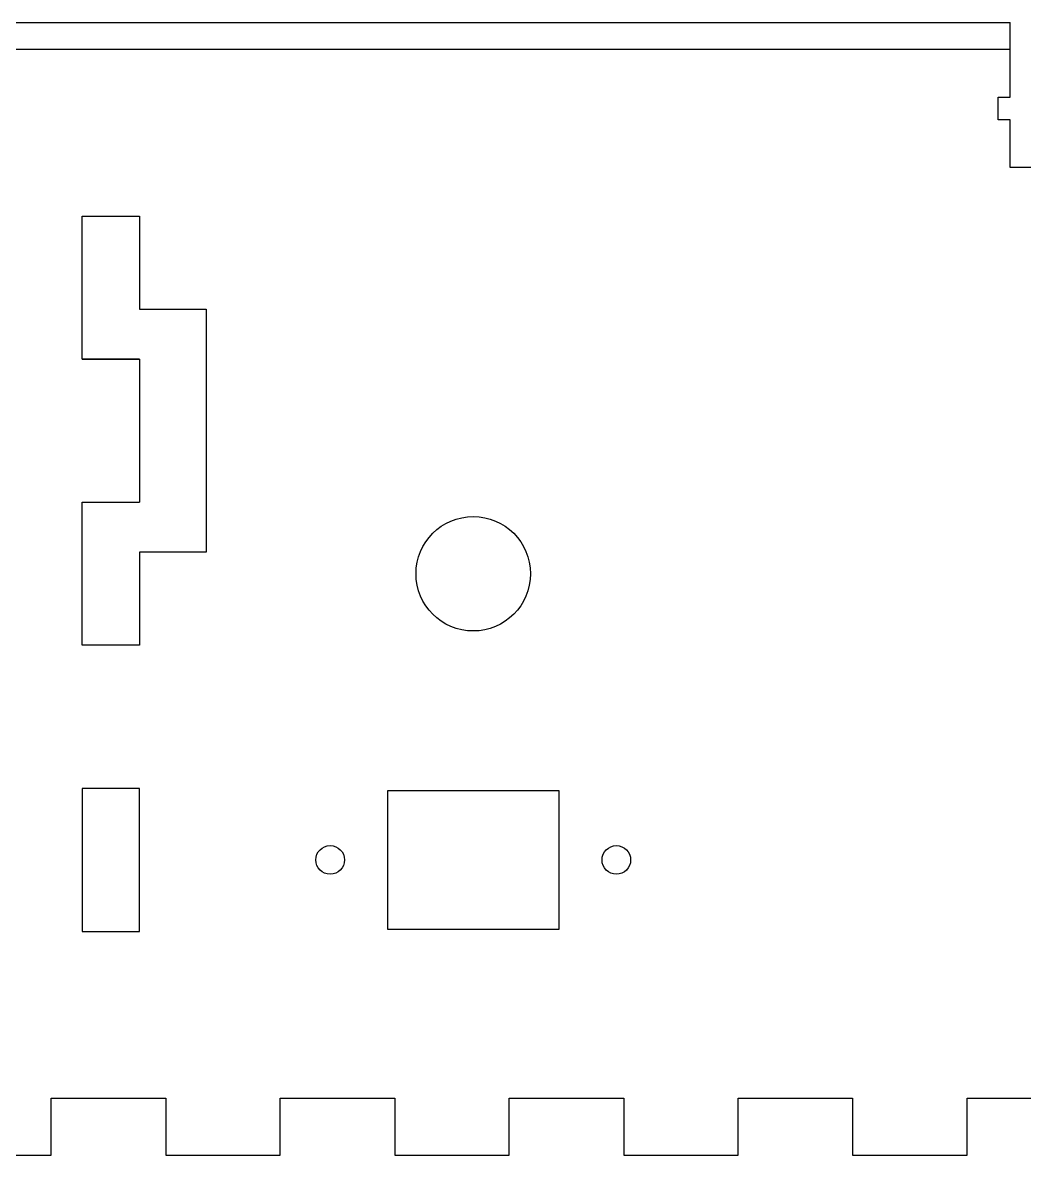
# Model space of a CAD drawing. Header units: millimetres. Extents: x -118 to 856, y -1693 to 612.
# Drawn here: x 540.5 to 645.5, y 492.9 to 611.6 of the extents above; entities that cross this region are included whole.
import ezdxf

# ---------------------------------------------------------------- set-up
doc = ezdxf.new("R2010")
doc.units = ezdxf.units.MM
doc.layers.add('Holes', color=1, linetype='Continuous')
doc.layers.add('text', color=5, linetype='Continuous')

# ---------------------------------------------------------------- blocks, each defined once
blk = doc.blocks.new('M3 Bolt Nut Slot')
for p, q in [((-7.4, 0), (-7.4, 1.25)), ((-7.4, 1.25), (-5, 1.25)), ((-5, 1.25), (-5, 0)), ((-12.4, -3), (-12.4, 0)), ((-12.4, 0), (-7.4, 0)), ((-5, 0), (0, 0)), ((-7.4, -3), (-12.4, -3)), ((-7.4, -4.25), (-7.4, -3)), ((0, -3), (-5, -3)), ((-5, -3), (-5, -4.25)), ((-5, -4.25), (-7.4, -4.25))]:
    blk.add_line(p, q)
blk = doc.blocks.new('Back Panel')
for p, q in [((0, 2.8), (208.5, 2.8)), ((0, 2.8), (208.5, 2.8)), ((0, 2.8), (208.5, 2.8)), ((0, 2.8), (208.5, 2.8)), ((0, 2.8), (208.5, 2.8)), ((0, 2.8), (208.5, 2.8)), ((0, 2.8), (208.5, 2.8)), ((0, 2.8), (208.5, 2.8)), ((0, 2.8), (208.5, 2.8)), ((0, 2.8), (208.5, 2.8)), ((0, 2.8), (208.5, 2.8)), ((0, 2.8), (208.5, 2.8)), ((0, 2.8), (208.5, 2.8)), ((0, 2.8), (208.5, 2.8)), ((0, 2.8), (208.5, 2.8)), ((0, 2.8), (208.5, 2.8)), ((0, 2.8), (208.5, 2.8)), ((0, 2.8), (208.5, 2.8)), ((0, 2.8), (208.5, 2.8)), ((0, 2.8), (208.5, 2.8)), ((0, 2.8), (208.5, 2.8)), ((0, 2.8), (208.5, 2.8)), ((0, 2.8), (208.5, 2.8)), ((0, 2.8), (208.5, 2.8)), ((0, 2.8), (208.5, 2.8)), ((0, 2.8), (208.5, 2.8)), ((0, 2.8), (208.5, 2.8)), ((0, 2.8), (208.5, 2.8)), ((0, 2.8), (208.5, 2.8)), ((0, 2.8), (208.5, 2.8)), ((208.5, 0), (208.5, 2.8)), ((208.5, 0), (208.5, 2.8)), ((208.5, 0), (208.5, 2.8)), ((208.5, 0), (208.5, 2.8)), ((208.5, 0), (208.5, 2.8)), ((208.5, 0), (208.5, 2.8)), ((208.5, 0), (208.5, 2.8)), ((208.5, 0), (208.5, 2.8)), ((208.5, 0), (208.5, 2.8)), ((208.5, 0), (208.5, 2.8)), ((208.5, 0), (208.5, 2.8)), ((208.5, 0), (208.5, 2.8)), ((208.5, 0), (208.5, 2.8)), ((208.5, 0), (208.5, 2.8)), ((208.5, 0), (208.5, 2.8)), ((208.5, 0), (208.5, 2.8)), ((208.5, 0), (208.5, 2.8)), ((208.5, 0), (208.5, 2.8)), ((208.5, 0), (208.5, 2.8)), ((208.5, 0), (208.5, 2.8)), ((208.5, 0), (208.5, 2.8)), ((208.5, 0), (208.5, 2.8)), ((208.5, 0), (208.5, 2.8)), ((208.5, 0), (208.5, 2.8)), ((208.5, 0), (208.5, 2.8)), ((208.5, 0), (208.5, 2.8)), ((208.5, 0), (208.5, 2.8)), ((208.5, 0), (208.5, 2.8)), ((208.5, 0), (208.5, 2.8)), ((208.5, 0), (208.5, 2.8)), ((108, -115.95), (108, -109.95)), ((108, -109.95), (120, -109.95)), ((108, -115.95), (108, -109.95)), ((108, -109.95), (120, -109.95)), ((108, -115.95), (108, -109.95)), ((108, -109.95), (120, -109.95)), ((108, -115.95), (108, -109.95)), ((108, -109.95), (120, -109.95)), ((108, -115.95), (108, -109.95)), ((108, -109.95), (120, -109.95)), ((108, -115.95), (108, -109.95)), ((108, -109.95), (120, -109.95)), ((108, -115.95), (108, -109.95)), ((108, -109.95), (120, -109.95)), ((108, -115.95), (108, -109.95)), ((108, -109.95), (120, -109.95)), ((108, -115.95), (108, -109.95)), ((108, -109.95), (120, -109.95)), ((108, -115.95), (108, -109.95)), ((108, -109.95), (120, -109.95)), ((108, -115.95), (108, -109.95)), ((108, -109.95), (120, -109.95)), ((108, -115.95), (108, -109.95)), ((108, -109.95), (120, -109.95)), ((108, -115.95), (108, -109.95)), ((108, -109.95), (120, -109.95)), ((108, -115.95), (108, -109.95)), ((108, -109.95), (120, -109.95)), ((108, -115.95), (108, -109.95)), ((108, -109.95), (120, -109.95)), ((108, -115.95), (108, -109.95)), ((108, -109.95), (120, -109.95)), ((108, -115.95), (108, -109.95)), ((108, -109.95), (120, -109.95)), ((108, -115.95), (108, -109.95)), ((108, -109.95), (120, -109.95)), ((108, -115.95), (108, -109.95)), ((108, -109.95), (120, -109.95)), ((108, -115.95), (108, -109.95)), ((108, -109.95), (120, -109.95)), ((108, -115.95), (108, -109.95)), ((108, -109.95), (120, -109.95)), ((108, -115.95), (108, -109.95)), ((108, -109.95), (120, -109.95)), ((108, -115.95), (108, -109.95)), ((108, -109.95), (120, -109.95)), ((108, -115.95), (108, -109.95)), ((108, -109.95), (120, -109.95)), ((108, -115.95), (108, -109.95)), ((108, -109.95), (120, -109.95)), ((108, -115.95), (108, -109.95)), ((108, -109.95), (120, -109.95)), ((108, -115.95), (108, -109.95)), ((108, -109.95), (120, -109.95)), ((108, -115.95), (108, -109.95)), ((108, -109.95), (120, -109.95)), ((108, -115.95), (108, -109.95)), ((108, -109.95), (120, -109.95)), ((108, -115.95), (108, -109.95)), ((108, -109.95), (120, -109.95)), ((120, -109.95), (120, -115.95)), ((120, -109.95), (120, -115.95)), ((120, -109.95), (120, -115.95)), ((120, -109.95), (120, -115.95)), ((120, -109.95), (120, -115.95)), ((120, -109.95), (120, -115.95)), ((120, -109.95), (120, -115.95)), ((120, -109.95), (120, -115.95)), ((120, -109.95), (120, -115.95)), ((120, -109.95), (120, -115.95)), ((120, -109.95), (120, -115.95)), ((120, -109.95), (120, -115.95)), ((120, -109.95), (120, -115.95)), ((120, -109.95), (120, -115.95)), ((120, -109.95), (120, -115.95)), ((120, -109.95), (120, -115.95)), ((120, -109.95), (120, -115.95)), ((120, -109.95), (120, -115.95)), ((120, -109.95), (120, -115.95)), ((120, -109.95), (120, -115.95)), ((120, -109.95), (120, -115.95)), ((120, -109.95), (120, -115.95)), ((120, -109.95), (120, -115.95)), ((120, -109.95), (120, -115.95)), ((120, -109.95), (120, -115.95)), ((120, -109.95), (120, -115.95)), ((120, -109.95), (120, -115.95)), ((120, -109.95), (120, -115.95)), ((120, -109.95), (120, -115.95)), ((120, -109.95), (120, -115.95)), ((132, -115.95), (132, -109.95)), ((132, -109.95), (144, -109.95)), ((132, -115.95), (132, -109.95)), ((132, -109.95), (144, -109.95)), ((132, -115.95), (132, -109.95)), ((132, -109.95), (144, -109.95)), ((132, -115.95), (132, -109.95)), ((132, -109.95), (144, -109.95)), ((132, -115.95), (132, -109.95)), ((132, -109.95), (144, -109.95)), ((132, -115.95), (132, -109.95)), ((132, -109.95), (144, -109.95)), ((132, -115.95), (132, -109.95)), ((132, -109.95), (144, -109.95)), ((132, -115.95), (132, -109.95)), ((132, -109.95), (144, -109.95)), ((132, -115.95), (132, -109.95)), ((132, -109.95), (144, -109.95)), ((132, -115.95), (132, -109.95)), ((132, -109.95), (144, -109.95)), ((132, -115.95), (132, -109.95)), ((132, -109.95), (144, -109.95)), ((132, -115.95), (132, -109.95)), ((132, -109.95), (144, -109.95)), ((132, -115.95), (132, -109.95)), ((132, -109.95), (144, -109.95)), ((132, -115.95), (132, -109.95)), ((132, -109.95), (144, -109.95)), ((132, -115.95), (132, -109.95)), ((132, -109.95), (144, -109.95)), ((132, -115.95), (132, -109.95)), ((132, -109.95), (144, -109.95)), ((132, -115.95), (132, -109.95)), ((132, -109.95), (144, -109.95)), ((132, -115.95), (132, -109.95)), ((132, -109.95), (144, -109.95)), ((132, -115.95), (132, -109.95)), ((132, -109.95), (144, -109.95)), ((132, -115.95), (132, -109.95)), ((132, -109.95), (144, -109.95)), ((132, -115.95), (132, -109.95)), ((132, -109.95), (144, -109.95)), ((132, -115.95), (132, -109.95)), ((132, -109.95), (144, -109.95)), ((132, -115.95), (132, -109.95)), ((132, -109.95), (144, -109.95)), ((132, -115.95), (132, -109.95)), ((132, -109.95), (144, -109.95)), ((132, -115.95), (132, -109.95)), ((132, -109.95), (144, -109.95)), ((132, -115.95), (132, -109.95)), ((132, -109.95), (144, -109.95)), ((132, -115.95), (132, -109.95)), ((132, -109.95), (144, -109.95)), ((132, -115.95), (132, -109.95)), ((132, -109.95), (144, -109.95)), ((132, -115.95), (132, -109.95)), ((132, -109.95), (144, -109.95)), ((132, -115.95), (132, -109.95)), ((132, -109.95), (144, -109.95)), ((144, -109.95), (144, -115.95)), ((144, -109.95), (144, -115.95)), ((144, -109.95), (144, -115.95)), ((144, -109.95), (144, -115.95)), ((144, -109.95), (144, -115.95)), ((144, -109.95), (144, -115.95)), ((144, -109.95), (144, -115.95)), ((144, -109.95), (144, -115.95)), ((144, -109.95), (144, -115.95)), ((144, -109.95), (144, -115.95)), ((144, -109.95), (144, -115.95)), ((144, -109.95), (144, -115.95)), ((144, -109.95), (144, -115.95)), ((144, -109.95), (144, -115.95)), ((144, -109.95), (144, -115.95)), ((144, -109.95), (144, -115.95)), ((144, -109.95), (144, -115.95)), ((144, -109.95), (144, -115.95)), ((144, -109.95), (144, -115.95)), ((144, -109.95), (144, -115.95)), ((144, -109.95), (144, -115.95)), ((144, -109.95), (144, -115.95)), ((144, -109.95), (144, -115.95)), ((144, -109.95), (144, -115.95)), ((144, -109.95), (144, -115.95)), ((144, -109.95), (144, -115.95)), ((144, -109.95), (144, -115.95)), ((144, -109.95), (144, -115.95)), ((144, -109.95), (144, -115.95)), ((144, -109.95), (144, -115.95)), ((156, -115.95), (156, -109.95)), ((156, -109.95), (168, -109.95)), ((156, -115.95), (156, -109.95)), ((156, -109.95), (168, -109.95)), ((156, -115.95), (156, -109.95)), ((156, -109.95), (168, -109.95)), ((156, -115.95), (156, -109.95)), ((156, -109.95), (168, -109.95)), ((156, -115.95), (156, -109.95)), ((156, -109.95), (168, -109.95)), ((156, -115.95), (156, -109.95)), ((156, -109.95), (168, -109.95)), ((156, -115.95), (156, -109.95)), ((156, -109.95), (168, -109.95)), ((156, -115.95), (156, -109.95)), ((156, -109.95), (168, -109.95)), ((156, -115.95), (156, -109.95)), ((156, -109.95), (168, -109.95)), ((156, -115.95), (156, -109.95)), ((156, -109.95), (168, -109.95)), ((156, -115.95), (156, -109.95)), ((156, -109.95), (168, -109.95)), ((156, -115.95), (156, -109.95)), ((156, -109.95), (168, -109.95)), ((156, -115.95), (156, -109.95)), ((156, -109.95), (168, -109.95)), ((156, -115.95), (156, -109.95)), ((156, -109.95), (168, -109.95)), ((156, -115.95), (156, -109.95)), ((156, -109.95), (168, -109.95)), ((156, -115.95), (156, -109.95)), ((156, -109.95), (168, -109.95)), ((156, -115.95), (156, -109.95)), ((156, -109.95), (168, -109.95)), ((156, -115.95), (156, -109.95)), ((156, -109.95), (168, -109.95)), ((156, -115.95), (156, -109.95)), ((156, -109.95), (168, -109.95)), ((156, -115.95), (156, -109.95)), ((156, -109.95), (168, -109.95)), ((156, -115.95), (156, -109.95)), ((156, -109.95), (168, -109.95)), ((156, -115.95), (156, -109.95)), ((156, -109.95), (168, -109.95)), ((156, -115.95), (156, -109.95)), ((156, -109.95), (168, -109.95)), ((156, -115.95), (156, -109.95)), ((156, -109.95), (168, -109.95)), ((156, -115.95), (156, -109.95)), ((156, -109.95), (168, -109.95)), ((156, -115.95), (156, -109.95)), ((156, -109.95), (168, -109.95)), ((156, -115.95), (156, -109.95)), ((156, -109.95), (168, -109.95)), ((156, -115.95), (156, -109.95)), ((156, -109.95), (168, -109.95)), ((156, -115.95), (156, -109.95)), ((156, -109.95), (168, -109.95)), ((156, -115.95), (156, -109.95)), ((156, -109.95), (168, -109.95)), ((168, -109.95), (168, -115.95)), ((168, -109.95), (168, -115.95)), ((168, -109.95), (168, -115.95)), ((168, -109.95), (168, -115.95)), ((168, -109.95), (168, -115.95)), ((168, -109.95), (168, -115.95)), ((168, -109.95), (168, -115.95)), ((168, -109.95), (168, -115.95)), ((168, -109.95), (168, -115.95)), ((168, -109.95), (168, -115.95)), ((168, -109.95), (168, -115.95)), ((168, -109.95), (168, -115.95)), ((168, -109.95), (168, -115.95)), ((168, -109.95), (168, -115.95)), ((168, -109.95), (168, -115.95)), ((168, -109.95), (168, -115.95)), ((168, -109.95), (168, -115.95)), ((168, -109.95), (168, -115.95)), ((168, -109.95), (168, -115.95)), ((168, -109.95), (168, -115.95)), ((168, -109.95), (168, -115.95)), ((168, -109.95), (168, -115.95)), ((168, -109.95), (168, -115.95)), ((168, -109.95), (168, -115.95)), ((168, -109.95), (168, -115.95)), ((168, -109.95), (168, -115.95)), ((168, -109.95), (168, -115.95)), ((168, -109.95), (168, -115.95)), ((168, -109.95), (168, -115.95)), ((168, -109.95), (168, -115.95)), ((180, -115.95), (180, -109.95)), ((180, -109.95), (192, -109.95)), ((180, -115.95), (180, -109.95)), ((180, -109.95), (192, -109.95)), ((180, -115.95), (180, -109.95)), ((180, -109.95), (192, -109.95)), ((180, -115.95), (180, -109.95)), ((180, -109.95), (192, -109.95)), ((180, -115.95), (180, -109.95)), ((180, -109.95), (192, -109.95)), ((180, -115.95), (180, -109.95)), ((180, -109.95), (192, -109.95)), ((180, -115.95), (180, -109.95)), ((180, -109.95), (192, -109.95)), ((180, -115.95), (180, -109.95)), ((180, -109.95), (192, -109.95)), ((180, -115.95), (180, -109.95)), ((180, -109.95), (192, -109.95)), ((180, -115.95), (180, -109.95)), ((180, -109.95), (192, -109.95)), ((180, -115.95), (180, -109.95)), ((180, -109.95), (192, -109.95)), ((180, -115.95), (180, -109.95)), ((180, -109.95), (192, -109.95)), ((180, -115.95), (180, -109.95)), ((180, -109.95), (192, -109.95)), ((180, -115.95), (180, -109.95)), ((180, -109.95), (192, -109.95)), ((180, -115.95), (180, -109.95)), ((180, -109.95), (192, -109.95)), ((180, -115.95), (180, -109.95)), ((180, -109.95), (192, -109.95)), ((180, -115.95), (180, -109.95)), ((180, -109.95), (192, -109.95)), ((180, -115.95), (180, -109.95)), ((180, -109.95), (192, -109.95)), ((180, -115.95), (180, -109.95)), ((180, -109.95), (192, -109.95)), ((180, -115.95), (180, -109.95)), ((180, -109.95), (192, -109.95)), ((180, -115.95), (180, -109.95)), ((180, -109.95), (192, -109.95)), ((180, -115.95), (180, -109.95)), ((180, -109.95), (192, -109.95)), ((180, -115.95), (180, -109.95)), ((180, -109.95), (192, -109.95)), ((180, -115.95), (180, -109.95)), ((180, -109.95), (192, -109.95)), ((180, -115.95), (180, -109.95)), ((180, -109.95), (192, -109.95)), ((180, -115.95), (180, -109.95)), ((180, -109.95), (192, -109.95)), ((180, -115.95), (180, -109.95)), ((180, -109.95), (192, -109.95)), ((180, -115.95), (180, -109.95)), ((180, -109.95), (192, -109.95)), ((180, -115.95), (180, -109.95)), ((180, -109.95), (192, -109.95)), ((180, -115.95), (180, -109.95)), ((180, -109.95), (192, -109.95)), ((192, -109.95), (192, -115.95)), ((192, -109.95), (192, -115.95)), ((192, -109.95), (192, -115.95)), ((192, -109.95), (192, -115.95)), ((192, -109.95), (192, -115.95)), ((192, -109.95), (192, -115.95)), ((192, -109.95), (192, -115.95)), ((192, -109.95), (192, -115.95)), ((192, -109.95), (192, -115.95)), ((192, -109.95), (192, -115.95)), ((192, -109.95), (192, -115.95)), ((192, -109.95), (192, -115.95)), ((192, -109.95), (192, -115.95)), ((192, -109.95), (192, -115.95)), ((192, -109.95), (192, -115.95)), ((192, -109.95), (192, -115.95)), ((192, -109.95), (192, -115.95)), ((192, -109.95), (192, -115.95)), ((192, -109.95), (192, -115.95)), ((192, -109.95), (192, -115.95)), ((192, -109.95), (192, -115.95)), ((192, -109.95), (192, -115.95)), ((192, -109.95), (192, -115.95)), ((192, -109.95), (192, -115.95)), ((192, -109.95), (192, -115.95)), ((192, -109.95), (192, -115.95)), ((192, -109.95), (192, -115.95)), ((192, -109.95), (192, -115.95)), ((192, -109.95), (192, -115.95)), ((192, -109.95), (192, -115.95)), ((204, -115.95), (204, -109.95)), ((204, -109.95), (216, -109.95)), ((204, -115.95), (204, -109.95)), ((204, -109.95), (216, -109.95)), ((204, -115.95), (204, -109.95)), ((204, -109.95), (216, -109.95)), ((204, -115.95), (204, -109.95)), ((204, -109.95), (216, -109.95)), ((204, -115.95), (204, -109.95)), ((204, -109.95), (216, -109.95)), ((204, -115.95), (204, -109.95)), ((204, -109.95), (216, -109.95)), ((204, -115.95), (204, -109.95)), ((204, -109.95), (216, -109.95)), ((204, -115.95), (204, -109.95)), ((204, -109.95), (216, -109.95)), ((204, -115.95), (204, -109.95)), ((204, -109.95), (216, -109.95)), ((204, -115.95), (204, -109.95)), ((204, -109.95), (216, -109.95)), ((204, -115.95), (204, -109.95)), ((204, -109.95), (216, -109.95)), ((204, -115.95), (204, -109.95)), ((204, -109.95), (216, -109.95)), ((204, -115.95), (204, -109.95)), ((204, -109.95), (216, -109.95)), ((204, -115.95), (204, -109.95)), ((204, -109.95), (216, -109.95)), ((204, -115.95), (204, -109.95)), ((204, -109.95), (216, -109.95)), ((204, -115.95), (204, -109.95)), ((204, -109.95), (216, -109.95)), ((204, -115.95), (204, -109.95)), ((204, -109.95), (216, -109.95)), ((204, -115.95), (204, -109.95)), ((204, -109.95), (216, -109.95)), ((204, -115.95), (204, -109.95)), ((204, -109.95), (216, -109.95)), ((204, -115.95), (204, -109.95)), ((204, -109.95), (216, -109.95)), ((204, -115.95), (204, -109.95)), ((204, -109.95), (216, -109.95)), ((204, -115.95), (204, -109.95)), ((204, -109.95), (216, -109.95)), ((204, -115.95), (204, -109.95)), ((204, -109.95), (216, -109.95)), ((204, -115.95), (204, -109.95)), ((204, -109.95), (216, -109.95)), ((204, -115.95), (204, -109.95)), ((204, -109.95), (216, -109.95)), ((204, -115.95), (204, -109.95)), ((204, -109.95), (216, -109.95)), ((204, -115.95), (204, -109.95)), ((204, -109.95), (216, -109.95)), ((204, -115.95), (204, -109.95)), ((204, -109.95), (216, -109.95)), ((204, -115.95), (204, -109.95)), ((204, -109.95), (216, -109.95)), ((204, -115.95), (204, -109.95)), ((204, -109.95), (216, -109.95)), ((96, -115.95), (108, -115.95)), ((96, -115.95), (108, -115.95)), ((96, -115.95), (108, -115.95)), ((96, -115.95), (108, -115.95)), ((96, -115.95), (108, -115.95)), ((96, -115.95), (108, -115.95)), ((96, -115.95), (108, -115.95)), ((96, -115.95), (108, -115.95)), ((96, -115.95), (108, -115.95)), ((96, -115.95), (108, -115.95)), ((96, -115.95), (108, -115.95)), ((96, -115.95), (108, -115.95)), ((96, -115.95), (108, -115.95)), ((96, -115.95), (108, -115.95)), ((96, -115.95), (108, -115.95)), ((96, -115.95), (108, -115.95)), ((96, -115.95), (108, -115.95)), ((96, -115.95), (108, -115.95)), ((96, -115.95), (108, -115.95)), ((96, -115.95), (108, -115.95)), ((96, -115.95), (108, -115.95)), ((96, -115.95), (108, -115.95)), ((96, -115.95), (108, -115.95)), ((96, -115.95), (108, -115.95)), ((96, -115.95), (108, -115.95)), ((96, -115.95), (108, -115.95)), ((96, -115.95), (108, -115.95)), ((96, -115.95), (108, -115.95)), ((96, -115.95), (108, -115.95)), ((96, -115.95), (108, -115.95)), ((120, -115.95), (132, -115.95)), ((120, -115.95), (132, -115.95)), ((120, -115.95), (132, -115.95)), ((120, -115.95), (132, -115.95)), ((120, -115.95), (132, -115.95)), ((120, -115.95), (132, -115.95)), ((120, -115.95), (132, -115.95)), ((120, -115.95), (132, -115.95)), ((120, -115.95), (132, -115.95)), ((120, -115.95), (132, -115.95)), ((120, -115.95), (132, -115.95)), ((120, -115.95), (132, -115.95)), ((120, -115.95), (132, -115.95)), ((120, -115.95), (132, -115.95)), ((120, -115.95), (132, -115.95)), ((120, -115.95), (132, -115.95)), ((120, -115.95), (132, -115.95)), ((120, -115.95), (132, -115.95)), ((120, -115.95), (132, -115.95)), ((120, -115.95), (132, -115.95)), ((120, -115.95), (132, -115.95)), ((120, -115.95), (132, -115.95)), ((120, -115.95), (132, -115.95)), ((120, -115.95), (132, -115.95)), ((120, -115.95), (132, -115.95)), ((120, -115.95), (132, -115.95)), ((120, -115.95), (132, -115.95)), ((120, -115.95), (132, -115.95)), ((120, -115.95), (132, -115.95)), ((120, -115.95), (132, -115.95)), ((144, -115.95), (156, -115.95)), ((144, -115.95), (156, -115.95)), ((144, -115.95), (156, -115.95)), ((144, -115.95), (156, -115.95)), ((144, -115.95), (156, -115.95)), ((144, -115.95), (156, -115.95)), ((144, -115.95), (156, -115.95)), ((144, -115.95), (156, -115.95)), ((144, -115.95), (156, -115.95)), ((144, -115.95), (156, -115.95)), ((144, -115.95), (156, -115.95)), ((144, -115.95), (156, -115.95)), ((144, -115.95), (156, -115.95)), ((144, -115.95), (156, -115.95)), ((144, -115.95), (156, -115.95)), ((144, -115.95), (156, -115.95)), ((144, -115.95), (156, -115.95)), ((144, -115.95), (156, -115.95)), ((144, -115.95), (156, -115.95)), ((144, -115.95), (156, -115.95)), ((144, -115.95), (156, -115.95)), ((144, -115.95), (156, -115.95)), ((144, -115.95), (156, -115.95)), ((144, -115.95), (156, -115.95)), ((144, -115.95), (156, -115.95)), ((144, -115.95), (156, -115.95)), ((144, -115.95), (156, -115.95)), ((144, -115.95), (156, -115.95)), ((144, -115.95), (156, -115.95)), ((144, -115.95), (156, -115.95)), ((168, -115.95), (180, -115.95)), ((168, -115.95), (180, -115.95)), ((168, -115.95), (180, -115.95)), ((168, -115.95), (180, -115.95)), ((168, -115.95), (180, -115.95)), ((168, -115.95), (180, -115.95)), ((168, -115.95), (180, -115.95)), ((168, -115.95), (180, -115.95)), ((168, -115.95), (180, -115.95)), ((168, -115.95), (180, -115.95)), ((168, -115.95), (180, -115.95)), ((168, -115.95), (180, -115.95)), ((168, -115.95), (180, -115.95)), ((168, -115.95), (180, -115.95)), ((168, -115.95), (180, -115.95)), ((168, -115.95), (180, -115.95)), ((168, -115.95), (180, -115.95)), ((168, -115.95), (180, -115.95)), ((168, -115.95), (180, -115.95)), ((168, -115.95), (180, -115.95)), ((168, -115.95), (180, -115.95)), ((168, -115.95), (180, -115.95)), ((168, -115.95), (180, -115.95)), ((168, -115.95), (180, -115.95)), ((168, -115.95), (180, -115.95)), ((168, -115.95), (180, -115.95)), ((168, -115.95), (180, -115.95)), ((168, -115.95), (180, -115.95)), ((168, -115.95), (180, -115.95)), ((168, -115.95), (180, -115.95)), ((192, -115.95), (204, -115.95)), ((192, -115.95), (204, -115.95)), ((192, -115.95), (204, -115.95)), ((192, -115.95), (204, -115.95)), ((192, -115.95), (204, -115.95)), ((192, -115.95), (204, -115.95)), ((192, -115.95), (204, -115.95)), ((192, -115.95), (204, -115.95)), ((192, -115.95), (204, -115.95)), ((192, -115.95), (204, -115.95)), ((192, -115.95), (204, -115.95)), ((192, -115.95), (204, -115.95)), ((192, -115.95), (204, -115.95)), ((192, -115.95), (204, -115.95)), ((192, -115.95), (204, -115.95)), ((192, -115.95), (204, -115.95)), ((192, -115.95), (204, -115.95)), ((192, -115.95), (204, -115.95)), ((192, -115.95), (204, -115.95)), ((192, -115.95), (204, -115.95)), ((192, -115.95), (204, -115.95)), ((192, -115.95), (204, -115.95)), ((192, -115.95), (204, -115.95)), ((192, -115.95), (204, -115.95)), ((192, -115.95), (204, -115.95)), ((192, -115.95), (204, -115.95)), ((192, -115.95), (204, -115.95)), ((192, -115.95), (204, -115.95)), ((192, -115.95), (204, -115.95)), ((192, -115.95), (204, -115.95))]:
    blk.add_line(p, q)
at = {"layer": 'Holes'}
for p, q in [((111.23, -32.48), (111.23, -17.48)), ((111.23, -17.48), (117.23, -17.48)), ((111.23, -32.48), (111.23, -17.48)), ((111.23, -17.48), (117.23, -17.48)), ((111.23, -32.48), (111.23, -17.48)), ((111.23, -17.48), (117.23, -17.48)), ((111.23, -32.48), (111.23, -17.48)), ((111.23, -17.48), (117.23, -17.48)), ((111.23, -32.48), (111.23, -17.48)), ((111.23, -17.48), (117.23, -17.48)), ((111.23, -32.48), (111.23, -17.48)), ((111.23, -17.48), (117.23, -17.48)), ((111.23, -32.48), (111.23, -17.48)), ((111.23, -17.48), (117.23, -17.48)), ((111.23, -32.48), (111.23, -17.48)), ((111.23, -17.48), (117.23, -17.48)), ((111.23, -32.48), (111.23, -17.48)), ((111.23, -17.48), (117.23, -17.48)), ((111.23, -32.48), (111.23, -17.48)), ((111.23, -17.48), (117.23, -17.48)), ((111.23, -32.48), (111.23, -17.48)), ((111.23, -17.48), (117.23, -17.48)), ((111.23, -32.48), (111.23, -17.48)), ((111.23, -17.48), (117.23, -17.48)), ((111.23, -32.48), (111.23, -17.48)), ((111.23, -17.48), (117.23, -17.48)), ((111.23, -32.48), (111.23, -17.48)), ((111.23, -17.48), (117.23, -17.48)), ((111.23, -32.48), (111.23, -17.48)), ((111.23, -17.48), (117.23, -17.48)), ((111.23, -32.48), (111.23, -17.48)), ((111.23, -17.48), (117.23, -17.48)), ((111.23, -32.48), (111.23, -17.48)), ((111.23, -17.48), (117.23, -17.48)), ((111.23, -32.48), (111.23, -17.48)), ((111.23, -17.48), (117.23, -17.48)), ((111.23, -32.48), (111.23, -17.48)), ((111.23, -17.48), (117.23, -17.48)), ((111.23, -32.48), (111.23, -17.48)), ((111.23, -17.48), (117.23, -17.48)), ((111.23, -32.48), (111.23, -17.48)), ((111.23, -17.48), (117.23, -17.48)), ((111.23, -32.48), (111.23, -17.48)), ((111.23, -17.48), (117.23, -17.48)), ((111.23, -32.48), (111.23, -17.48)), ((111.23, -17.48), (117.23, -17.48)), ((111.23, -32.48), (111.23, -17.48)), ((111.23, -17.48), (117.23, -17.48)), ((111.23, -32.48), (111.23, -17.48)), ((111.23, -17.48), (117.23, -17.48)), ((111.23, -32.48), (111.23, -17.48)), ((111.23, -17.48), (117.23, -17.48)), ((111.23, -32.48), (111.23, -17.48)), ((111.23, -17.48), (117.23, -17.48)), ((111.23, -32.48), (111.23, -17.48)), ((111.23, -17.48), (117.23, -17.48)), ((111.23, -32.48), (111.23, -17.48)), ((111.23, -17.48), (117.23, -17.48)), ((111.23, -32.48), (111.23, -17.48)), ((111.23, -17.48), (117.23, -17.48)), ((117.23, -17.48), (117.23, -27.23)), ((117.23, -17.48), (117.23, -27.23)), ((117.23, -17.48), (117.23, -27.23)), ((117.23, -17.48), (117.23, -27.23)), ((117.23, -17.48), (117.23, -27.23)), ((117.23, -17.48), (117.23, -27.23)), ((117.23, -17.48), (117.23, -27.23)), ((117.23, -17.48), (117.23, -27.23)), ((117.23, -17.48), (117.23, -27.23)), ((117.23, -17.48), (117.23, -27.23)), ((117.23, -17.48), (117.23, -27.23)), ((117.23, -17.48), (117.23, -27.23)), ((117.23, -17.48), (117.23, -27.23)), ((117.23, -17.48), (117.23, -27.23)), ((117.23, -17.48), (117.23, -27.23)), ((117.23, -17.48), (117.23, -27.23)), ((117.23, -17.48), (117.23, -27.23)), ((117.23, -17.48), (117.23, -27.23)), ((117.23, -17.48), (117.23, -27.23)), ((117.23, -17.48), (117.23, -27.23)), ((117.23, -17.48), (117.23, -27.23)), ((117.23, -17.48), (117.23, -27.23)), ((117.23, -17.48), (117.23, -27.23)), ((117.23, -17.48), (117.23, -27.23)), ((117.23, -17.48), (117.23, -27.23)), ((117.23, -17.48), (117.23, -27.23)), ((117.23, -17.48), (117.23, -27.23)), ((117.23, -17.48), (117.23, -27.23)), ((117.23, -17.48), (117.23, -27.23)), ((117.23, -17.48), (117.23, -27.23)), ((117.23, -27.23), (124.23, -27.23)), ((117.23, -27.23), (124.23, -27.23)), ((117.23, -27.23), (124.23, -27.23)), ((117.23, -27.23), (124.23, -27.23)), ((117.23, -27.23), (124.23, -27.23)), ((117.23, -27.23), (124.23, -27.23)), ((117.23, -27.23), (124.23, -27.23)), ((117.23, -27.23), (124.23, -27.23)), ((117.23, -27.23), (124.23, -27.23)), ((117.23, -27.23), (124.23, -27.23)), ((117.23, -27.23), (124.23, -27.23)), ((117.23, -27.23), (124.23, -27.23)), ((117.23, -27.23), (124.23, -27.23)), ((117.23, -27.23), (124.23, -27.23)), ((117.23, -27.23), (124.23, -27.23)), ((117.23, -27.23), (124.23, -27.23)), ((117.23, -27.23), (124.23, -27.23)), ((117.23, -27.23), (124.23, -27.23)), ((117.23, -27.23), (124.23, -27.23)), ((117.23, -27.23), (124.23, -27.23)), ((117.23, -27.23), (124.23, -27.23)), ((117.23, -27.23), (124.23, -27.23)), ((117.23, -27.23), (124.23, -27.23)), ((117.23, -27.23), (124.23, -27.23)), ((117.23, -27.23), (124.23, -27.23)), ((117.23, -27.23), (124.23, -27.23)), ((117.23, -27.23), (124.23, -27.23)), ((117.23, -27.23), (124.23, -27.23)), ((117.23, -27.23), (124.23, -27.23)), ((117.23, -27.23), (124.23, -27.23)), ((124.23, -27.23), (124.23, -52.73)), ((124.23, -27.23), (124.23, -52.73)), ((124.23, -27.23), (124.23, -52.73)), ((124.23, -27.23), (124.23, -52.73)), ((124.23, -27.23), (124.23, -52.73)), ((124.23, -27.23), (124.23, -52.73)), ((124.23, -27.23), (124.23, -52.73)), ((124.23, -27.23), (124.23, -52.73)), ((124.23, -27.23), (124.23, -52.73)), ((124.23, -27.23), (124.23, -52.73)), ((124.23, -27.23), (124.23, -52.73)), ((124.23, -27.23), (124.23, -52.73)), ((124.23, -27.23), (124.23, -52.73)), ((124.23, -27.23), (124.23, -52.73)), ((124.23, -27.23), (124.23, -52.73)), ((124.23, -27.23), (124.23, -52.73)), ((124.23, -27.23), (124.23, -52.73)), ((124.23, -27.23), (124.23, -52.73)), ((124.23, -27.23), (124.23, -52.73)), ((124.23, -27.23), (124.23, -52.73)), ((124.23, -27.23), (124.23, -52.73)), ((124.23, -27.23), (124.23, -52.73)), ((124.23, -27.23), (124.23, -52.73)), ((124.23, -27.23), (124.23, -52.73)), ((124.23, -27.23), (124.23, -52.73)), ((124.23, -27.23), (124.23, -52.73)), ((124.23, -27.23), (124.23, -52.73)), ((124.23, -27.23), (124.23, -52.73)), ((124.23, -27.23), (124.23, -52.73)), ((124.23, -27.23), (124.23, -52.73)), ((117.23, -32.48), (111.23, -32.48)), ((111.23, -32.48), (117.23, -32.48)), ((117.23, -32.48), (111.23, -32.48)), ((111.23, -32.48), (117.23, -32.48)), ((117.23, -32.48), (111.23, -32.48)), ((111.23, -32.48), (117.23, -32.48)), ((117.23, -32.48), (111.23, -32.48)), ((111.23, -32.48), (117.23, -32.48)), ((117.23, -32.48), (111.23, -32.48)), ((111.23, -32.48), (117.23, -32.48)), ((117.23, -32.48), (111.23, -32.48)), ((111.23, -32.48), (117.23, -32.48)), ((117.23, -32.48), (111.23, -32.48)), ((111.23, -32.48), (117.23, -32.48)), ((117.23, -32.48), (111.23, -32.48)), ((111.23, -32.48), (117.23, -32.48)), ((117.23, -32.48), (111.23, -32.48)), ((111.23, -32.48), (117.23, -32.48)), ((117.23, -32.48), (111.23, -32.48)), ((111.23, -32.48), (117.23, -32.48)), ((117.23, -32.48), (111.23, -32.48)), ((111.23, -32.48), (117.23, -32.48)), ((117.23, -32.48), (111.23, -32.48)), ((111.23, -32.48), (117.23, -32.48)), ((117.23, -32.48), (111.23, -32.48)), ((111.23, -32.48), (117.23, -32.48)), ((117.23, -32.48), (111.23, -32.48)), ((111.23, -32.48), (117.23, -32.48)), ((117.23, -32.48), (111.23, -32.48)), ((111.23, -32.48), (117.23, -32.48)), ((117.23, -32.48), (111.23, -32.48)), ((111.23, -32.48), (117.23, -32.48)), ((117.23, -32.48), (111.23, -32.48)), ((111.23, -32.48), (117.23, -32.48)), ((117.23, -32.48), (111.23, -32.48)), ((111.23, -32.48), (117.23, -32.48)), ((117.23, -32.48), (111.23, -32.48)), ((111.23, -32.48), (117.23, -32.48)), ((117.23, -32.48), (111.23, -32.48)), ((111.23, -32.48), (117.23, -32.48)), ((117.23, -32.48), (111.23, -32.48)), ((111.23, -32.48), (117.23, -32.48)), ((117.23, -32.48), (111.23, -32.48)), ((111.23, -32.48), (117.23, -32.48)), ((117.23, -32.48), (111.23, -32.48)), ((111.23, -32.48), (117.23, -32.48)), ((117.23, -32.48), (111.23, -32.48)), ((111.23, -32.48), (117.23, -32.48)), ((117.23, -32.48), (111.23, -32.48)), ((111.23, -32.48), (117.23, -32.48)), ((117.23, -32.48), (111.23, -32.48)), ((111.23, -32.48), (117.23, -32.48)), ((117.23, -32.48), (111.23, -32.48)), ((111.23, -32.48), (117.23, -32.48)), ((117.23, -32.48), (111.23, -32.48)), ((111.23, -32.48), (117.23, -32.48)), ((117.23, -32.48), (111.23, -32.48)), ((111.23, -32.48), (117.23, -32.48)), ((117.23, -32.48), (111.23, -32.48)), ((111.23, -32.48), (117.23, -32.48)), ((117.23, -32.48), (117.23, -47.48)), ((117.23, -32.48), (117.23, -47.48)), ((117.23, -32.48), (117.23, -47.48)), ((117.23, -32.48), (117.23, -47.48)), ((117.23, -32.48), (117.23, -47.48)), ((117.23, -32.48), (117.23, -47.48)), ((117.23, -32.48), (117.23, -47.48)), ((117.23, -32.48), (117.23, -47.48)), ((117.23, -32.48), (117.23, -47.48)), ((117.23, -32.48), (117.23, -47.48)), ((117.23, -32.48), (117.23, -47.48)), ((117.23, -32.48), (117.23, -47.48)), ((117.23, -32.48), (117.23, -47.48)), ((117.23, -32.48), (117.23, -47.48)), ((117.23, -32.48), (117.23, -47.48)), ((117.23, -32.48), (117.23, -47.48)), ((117.23, -32.48), (117.23, -47.48)), ((117.23, -32.48), (117.23, -47.48)), ((117.23, -32.48), (117.23, -47.48)), ((117.23, -32.48), (117.23, -47.48)), ((117.23, -32.48), (117.23, -47.48)), ((117.23, -32.48), (117.23, -47.48)), ((117.23, -32.48), (117.23, -47.48)), ((117.23, -32.48), (117.23, -47.48)), ((117.23, -32.48), (117.23, -47.48)), ((117.23, -32.48), (117.23, -47.48)), ((117.23, -32.48), (117.23, -47.48)), ((117.23, -32.48), (117.23, -47.48)), ((117.23, -32.48), (117.23, -47.48)), ((117.23, -32.48), (117.23, -47.48)), ((111.23, -62.48), (111.23, -47.48)), ((111.23, -47.48), (117.23, -47.48)), ((111.23, -47.48), (117.23, -47.48)), ((111.23, -62.48), (111.23, -47.48)), ((111.23, -47.48), (117.23, -47.48)), ((111.23, -47.48), (117.23, -47.48)), ((111.23, -62.48), (111.23, -47.48)), ((111.23, -47.48), (117.23, -47.48)), ((111.23, -47.48), (117.23, -47.48)), ((111.23, -62.48), (111.23, -47.48)), ((111.23, -47.48), (117.23, -47.48)), ((111.23, -47.48), (117.23, -47.48)), ((111.23, -62.48), (111.23, -47.48)), ((111.23, -47.48), (117.23, -47.48)), ((111.23, -47.48), (117.23, -47.48)), ((111.23, -62.48), (111.23, -47.48)), ((111.23, -47.48), (117.23, -47.48)), ((111.23, -47.48), (117.23, -47.48)), ((111.23, -62.48), (111.23, -47.48)), ((111.23, -47.48), (117.23, -47.48)), ((111.23, -47.48), (117.23, -47.48)), ((111.23, -62.48), (111.23, -47.48)), ((111.23, -47.48), (117.23, -47.48)), ((111.23, -47.48), (117.23, -47.48)), ((111.23, -62.48), (111.23, -47.48)), ((111.23, -47.48), (117.23, -47.48)), ((111.23, -47.48), (117.23, -47.48)), ((111.23, -62.48), (111.23, -47.48)), ((111.23, -47.48), (117.23, -47.48)), ((111.23, -47.48), (117.23, -47.48)), ((111.23, -62.48), (111.23, -47.48)), ((111.23, -47.48), (117.23, -47.48)), ((111.23, -47.48), (117.23, -47.48)), ((111.23, -62.48), (111.23, -47.48)), ((111.23, -47.48), (117.23, -47.48)), ((111.23, -47.48), (117.23, -47.48)), ((111.23, -62.48), (111.23, -47.48)), ((111.23, -47.48), (117.23, -47.48)), ((111.23, -47.48), (117.23, -47.48)), ((111.23, -62.48), (111.23, -47.48)), ((111.23, -47.48), (117.23, -47.48)), ((111.23, -47.48), (117.23, -47.48)), ((111.23, -62.48), (111.23, -47.48)), ((111.23, -47.48), (117.23, -47.48)), ((111.23, -47.48), (117.23, -47.48)), ((111.23, -62.48), (111.23, -47.48)), ((111.23, -47.48), (117.23, -47.48)), ((111.23, -47.48), (117.23, -47.48)), ((111.23, -62.48), (111.23, -47.48)), ((111.23, -47.48), (117.23, -47.48)), ((111.23, -47.48), (117.23, -47.48)), ((111.23, -62.48), (111.23, -47.48)), ((111.23, -47.48), (117.23, -47.48)), ((111.23, -47.48), (117.23, -47.48)), ((111.23, -62.48), (111.23, -47.48)), ((111.23, -47.48), (117.23, -47.48)), ((111.23, -47.48), (117.23, -47.48)), ((111.23, -62.48), (111.23, -47.48)), ((111.23, -47.48), (117.23, -47.48)), ((111.23, -47.48), (117.23, -47.48)), ((111.23, -62.48), (111.23, -47.48)), ((111.23, -47.48), (117.23, -47.48)), ((111.23, -47.48), (117.23, -47.48)), ((111.23, -62.48), (111.23, -47.48)), ((111.23, -47.48), (117.23, -47.48)), ((111.23, -47.48), (117.23, -47.48)), ((111.23, -62.48), (111.23, -47.48)), ((111.23, -47.48), (117.23, -47.48)), ((111.23, -47.48), (117.23, -47.48)), ((111.23, -62.48), (111.23, -47.48)), ((111.23, -47.48), (117.23, -47.48)), ((111.23, -47.48), (117.23, -47.48)), ((111.23, -62.48), (111.23, -47.48)), ((111.23, -47.48), (117.23, -47.48)), ((111.23, -47.48), (117.23, -47.48)), ((111.23, -62.48), (111.23, -47.48)), ((111.23, -47.48), (117.23, -47.48)), ((111.23, -47.48), (117.23, -47.48)), ((111.23, -62.48), (111.23, -47.48)), ((111.23, -47.48), (117.23, -47.48)), ((111.23, -47.48), (117.23, -47.48)), ((111.23, -62.48), (111.23, -47.48)), ((111.23, -47.48), (117.23, -47.48)), ((111.23, -47.48), (117.23, -47.48)), ((111.23, -62.48), (111.23, -47.48)), ((111.23, -47.48), (117.23, -47.48)), ((111.23, -47.48), (117.23, -47.48)), ((111.23, -62.48), (111.23, -47.48)), ((111.23, -47.48), (117.23, -47.48)), ((111.23, -47.48), (117.23, -47.48)), ((117.23, -47.48), (117.23, -47.48)), ((117.23, -47.48), (117.23, -47.48)), ((117.23, -47.48), (117.23, -47.48)), ((117.23, -47.48), (117.23, -47.48)), ((117.23, -47.48), (117.23, -47.48)), ((117.23, -47.48), (117.23, -47.48)), ((117.23, -47.48), (117.23, -47.48)), ((117.23, -47.48), (117.23, -47.48)), ((117.23, -47.48), (117.23, -47.48)), ((117.23, -47.48), (117.23, -47.48)), ((117.23, -47.48), (117.23, -47.48)), ((117.23, -47.48), (117.23, -47.48)), ((117.23, -47.48), (117.23, -47.48)), ((117.23, -47.48), (117.23, -47.48)), ((117.23, -47.48), (117.23, -47.48)), ((117.23, -47.48), (117.23, -47.48)), ((117.23, -47.48), (117.23, -47.48)), ((117.23, -47.48), (117.23, -47.48)), ((117.23, -47.48), (117.23, -47.48)), ((117.23, -47.48), (117.23, -47.48)), ((117.23, -47.48), (117.23, -47.48)), ((117.23, -47.48), (117.23, -47.48)), ((117.23, -47.48), (117.23, -47.48)), ((117.23, -47.48), (117.23, -47.48)), ((117.23, -47.48), (117.23, -47.48)), ((117.23, -47.48), (117.23, -47.48)), ((117.23, -47.48), (117.23, -47.48)), ((117.23, -47.48), (117.23, -47.48)), ((117.23, -47.48), (117.23, -47.48)), ((117.23, -47.48), (117.23, -47.48)), ((117.23, -52.73), (117.23, -62.48)), ((124.23, -52.73), (117.23, -52.73)), ((124.23, -52.73), (117.23, -52.73)), ((117.23, -52.73), (117.23, -62.48)), ((124.23, -52.73), (117.23, -52.73)), ((117.23, -52.73), (117.23, -62.48)), ((124.23, -52.73), (117.23, -52.73)), ((117.23, -52.73), (117.23, -62.48)), ((124.23, -52.73), (117.23, -52.73)), ((117.23, -52.73), (117.23, -62.48)), ((124.23, -52.73), (117.23, -52.73)), ((117.23, -52.73), (117.23, -62.48)), ((124.23, -52.73), (117.23, -52.73)), ((117.23, -52.73), (117.23, -62.48)), ((124.23, -52.73), (117.23, -52.73)), ((117.23, -52.73), (117.23, -62.48)), ((124.23, -52.73), (117.23, -52.73)), ((117.23, -52.73), (117.23, -62.48)), ((124.23, -52.73), (117.23, -52.73)), ((117.23, -52.73), (117.23, -62.48)), ((124.23, -52.73), (117.23, -52.73)), ((117.23, -52.73), (117.23, -62.48)), ((124.23, -52.73), (117.23, -52.73)), ((117.23, -52.73), (117.23, -62.48)), ((124.23, -52.73), (117.23, -52.73)), ((117.23, -52.73), (117.23, -62.48)), ((124.23, -52.73), (117.23, -52.73)), ((117.23, -52.73), (117.23, -62.48)), ((124.23, -52.73), (117.23, -52.73)), ((117.23, -52.73), (117.23, -62.48)), ((124.23, -52.73), (117.23, -52.73)), ((117.23, -52.73), (117.23, -62.48)), ((124.23, -52.73), (117.23, -52.73)), ((117.23, -52.73), (117.23, -62.48)), ((124.23, -52.73), (117.23, -52.73)), ((117.23, -52.73), (117.23, -62.48)), ((124.23, -52.73), (117.23, -52.73)), ((117.23, -52.73), (117.23, -62.48)), ((124.23, -52.73), (117.23, -52.73)), ((117.23, -52.73), (117.23, -62.48)), ((124.23, -52.73), (117.23, -52.73)), ((117.23, -52.73), (117.23, -62.48)), ((124.23, -52.73), (117.23, -52.73)), ((117.23, -52.73), (117.23, -62.48)), ((124.23, -52.73), (117.23, -52.73)), ((117.23, -52.73), (117.23, -62.48)), ((124.23, -52.73), (117.23, -52.73)), ((117.23, -52.73), (117.23, -62.48)), ((124.23, -52.73), (117.23, -52.73)), ((117.23, -52.73), (117.23, -62.48)), ((124.23, -52.73), (117.23, -52.73)), ((117.23, -52.73), (117.23, -62.48)), ((124.23, -52.73), (117.23, -52.73)), ((117.23, -52.73), (117.23, -62.48)), ((124.23, -52.73), (117.23, -52.73)), ((117.23, -52.73), (117.23, -62.48)), ((124.23, -52.73), (117.23, -52.73)), ((117.23, -52.73), (117.23, -62.48)), ((124.23, -52.73), (117.23, -52.73)), ((117.23, -52.73), (117.23, -62.48)), ((117.23, -62.48), (111.23, -62.48)), ((117.23, -62.48), (111.23, -62.48)), ((117.23, -62.48), (111.23, -62.48)), ((117.23, -62.48), (111.23, -62.48)), ((117.23, -62.48), (111.23, -62.48)), ((117.23, -62.48), (111.23, -62.48)), ((117.23, -62.48), (111.23, -62.48)), ((117.23, -62.48), (111.23, -62.48)), ((117.23, -62.48), (111.23, -62.48)), ((117.23, -62.48), (111.23, -62.48)), ((117.23, -62.48), (111.23, -62.48)), ((117.23, -62.48), (111.23, -62.48)), ((117.23, -62.48), (111.23, -62.48)), ((117.23, -62.48), (111.23, -62.48)), ((117.23, -62.48), (111.23, -62.48)), ((117.23, -62.48), (111.23, -62.48)), ((117.23, -62.48), (111.23, -62.48)), ((117.23, -62.48), (111.23, -62.48)), ((117.23, -62.48), (111.23, -62.48)), ((117.23, -62.48), (111.23, -62.48)), ((117.23, -62.48), (111.23, -62.48)), ((117.23, -62.48), (111.23, -62.48)), ((117.23, -62.48), (111.23, -62.48)), ((117.23, -62.48), (111.23, -62.48)), ((117.23, -62.48), (111.23, -62.48)), ((117.23, -62.48), (111.23, -62.48)), ((117.23, -62.48), (111.23, -62.48)), ((117.23, -62.48), (111.23, -62.48)), ((117.23, -62.48), (111.23, -62.48)), ((117.23, -62.48), (111.23, -62.48)), ((117.23, -77.48), (111.23, -77.48)), ((111.23, -77.48), (111.23, -92.48)), ((117.23, -77.48), (111.23, -77.48)), ((111.23, -77.48), (111.23, -92.48)), ((117.23, -77.48), (111.23, -77.48)), ((111.23, -77.48), (111.23, -92.48)), ((117.23, -77.48), (111.23, -77.48)), ((111.23, -77.48), (111.23, -92.48)), ((117.23, -77.48), (111.23, -77.48)), ((111.23, -77.48), (111.23, -92.48)), ((117.23, -77.48), (111.23, -77.48)), ((111.23, -77.48), (111.23, -92.48)), ((117.23, -77.48), (111.23, -77.48)), ((111.23, -77.48), (111.23, -92.48)), ((117.23, -77.48), (111.23, -77.48)), ((111.23, -77.48), (111.23, -92.48)), ((117.23, -77.48), (111.23, -77.48)), ((111.23, -77.48), (111.23, -92.48)), ((117.23, -77.48), (111.23, -77.48)), ((111.23, -77.48), (111.23, -92.48)), ((117.23, -77.48), (111.23, -77.48)), ((111.23, -77.48), (111.23, -92.48)), ((117.23, -77.48), (111.23, -77.48)), ((111.23, -77.48), (111.23, -92.48)), ((117.23, -77.48), (111.23, -77.48)), ((111.23, -77.48), (111.23, -92.48)), ((117.23, -77.48), (111.23, -77.48)), ((111.23, -77.48), (111.23, -92.48)), ((117.23, -77.48), (111.23, -77.48)), ((111.23, -77.48), (111.23, -92.48)), ((117.23, -77.48), (111.23, -77.48)), ((111.23, -77.48), (111.23, -92.48)), ((117.23, -77.48), (111.23, -77.48)), ((111.23, -77.48), (111.23, -92.48)), ((117.23, -77.48), (111.23, -77.48)), ((111.23, -77.48), (111.23, -92.48)), ((117.23, -77.48), (111.23, -77.48)), ((111.23, -77.48), (111.23, -92.48)), ((117.23, -77.48), (111.23, -77.48)), ((111.23, -77.48), (111.23, -92.48)), ((117.23, -77.48), (111.23, -77.48)), ((111.23, -77.48), (111.23, -92.48)), ((117.23, -77.48), (111.23, -77.48)), ((111.23, -77.48), (111.23, -92.48)), ((117.23, -77.48), (111.23, -77.48)), ((111.23, -77.48), (111.23, -92.48)), ((117.23, -77.48), (111.23, -77.48)), ((111.23, -77.48), (111.23, -92.48)), ((117.23, -77.48), (111.23, -77.48)), ((111.23, -77.48), (111.23, -92.48)), ((117.23, -77.48), (111.23, -77.48)), ((111.23, -77.48), (111.23, -92.48)), ((117.23, -77.48), (111.23, -77.48)), ((111.23, -77.48), (111.23, -92.48)), ((117.23, -77.48), (111.23, -77.48)), ((111.23, -77.48), (111.23, -92.48)), ((117.23, -77.48), (111.23, -77.48)), ((111.23, -77.48), (111.23, -92.48)), ((117.23, -77.48), (111.23, -77.48)), ((111.23, -77.48), (111.23, -92.48)), ((117.23, -92.48), (117.23, -77.48)), ((117.23, -92.48), (117.23, -77.48)), ((117.23, -92.48), (117.23, -77.48)), ((117.23, -92.48), (117.23, -77.48)), ((117.23, -92.48), (117.23, -77.48)), ((117.23, -92.48), (117.23, -77.48)), ((117.23, -92.48), (117.23, -77.48)), ((117.23, -92.48), (117.23, -77.48)), ((117.23, -92.48), (117.23, -77.48)), ((117.23, -92.48), (117.23, -77.48)), ((117.23, -92.48), (117.23, -77.48)), ((117.23, -92.48), (117.23, -77.48)), ((117.23, -92.48), (117.23, -77.48)), ((117.23, -92.48), (117.23, -77.48)), ((117.23, -92.48), (117.23, -77.48)), ((117.23, -92.48), (117.23, -77.48)), ((117.23, -92.48), (117.23, -77.48)), ((117.23, -92.48), (117.23, -77.48)), ((117.23, -92.48), (117.23, -77.48)), ((117.23, -92.48), (117.23, -77.48)), ((117.23, -92.48), (117.23, -77.48)), ((117.23, -92.48), (117.23, -77.48)), ((117.23, -92.48), (117.23, -77.48)), ((117.23, -92.48), (117.23, -77.48)), ((117.23, -92.48), (117.23, -77.48)), ((117.23, -92.48), (117.23, -77.48)), ((117.23, -92.48), (117.23, -77.48)), ((117.23, -92.48), (117.23, -77.48)), ((117.23, -92.48), (117.23, -77.48)), ((117.23, -92.48), (117.23, -77.48)), ((111.23, -92.48), (117.23, -92.48)), ((111.23, -92.48), (117.23, -92.48)), ((111.23, -92.48), (117.23, -92.48)), ((111.23, -92.48), (117.23, -92.48)), ((111.23, -92.48), (117.23, -92.48)), ((111.23, -92.48), (117.23, -92.48)), ((111.23, -92.48), (117.23, -92.48)), ((111.23, -92.48), (117.23, -92.48)), ((111.23, -92.48), (117.23, -92.48)), ((111.23, -92.48), (117.23, -92.48)), ((111.23, -92.48), (117.23, -92.48)), ((111.23, -92.48), (117.23, -92.48)), ((111.23, -92.48), (117.23, -92.48)), ((111.23, -92.48), (117.23, -92.48)), ((111.23, -92.48), (117.23, -92.48)), ((111.23, -92.48), (117.23, -92.48)), ((111.23, -92.48), (117.23, -92.48)), ((111.23, -92.48), (117.23, -92.48)), ((111.23, -92.48), (117.23, -92.48)), ((111.23, -92.48), (117.23, -92.48)), ((111.23, -92.48), (117.23, -92.48)), ((111.23, -92.48), (117.23, -92.48)), ((111.23, -92.48), (117.23, -92.48)), ((111.23, -92.48), (117.23, -92.48)), ((111.23, -92.48), (117.23, -92.48)), ((111.23, -92.48), (117.23, -92.48)), ((111.23, -92.48), (117.23, -92.48)), ((111.23, -92.48), (117.23, -92.48)), ((111.23, -92.48), (117.23, -92.48)), ((111.23, -92.48), (117.23, -92.48))]:
    blk.add_line(p, q, dxfattribs=at)
blk.add_lwpolyline([(143.23, -77.73), (143.23, -92.23), (161.23, -92.23), (161.23, -77.73)], close=True, dxfattribs=at)
blk.add_lwpolyline([(143.23, -77.73), (143.23, -92.23), (161.23, -92.23), (161.23, -77.73)], close=True, dxfattribs=at)
blk.add_lwpolyline([(143.23, -77.73), (143.23, -92.23), (161.23, -92.23), (161.23, -77.73)], close=True, dxfattribs=at)
blk.add_lwpolyline([(143.23, -77.73), (143.23, -92.23), (161.23, -92.23), (161.23, -77.73)], close=True, dxfattribs=at)
blk.add_lwpolyline([(143.23, -77.73), (143.23, -92.23), (161.23, -92.23), (161.23, -77.73)], close=True, dxfattribs=at)
blk.add_lwpolyline([(143.23, -77.73), (143.23, -92.23), (161.23, -92.23), (161.23, -77.73)], close=True, dxfattribs=at)
blk.add_lwpolyline([(143.23, -77.73), (143.23, -92.23), (161.23, -92.23), (161.23, -77.73)], close=True, dxfattribs=at)
blk.add_lwpolyline([(143.23, -77.73), (143.23, -92.23), (161.23, -92.23), (161.23, -77.73)], close=True, dxfattribs=at)
blk.add_lwpolyline([(143.23, -77.73), (143.23, -92.23), (161.23, -92.23), (161.23, -77.73)], close=True, dxfattribs=at)
blk.add_lwpolyline([(143.23, -77.73), (143.23, -92.23), (161.23, -92.23), (161.23, -77.73)], close=True, dxfattribs=at)
blk.add_lwpolyline([(143.23, -77.73), (143.23, -92.23), (161.23, -92.23), (161.23, -77.73)], close=True, dxfattribs=at)
blk.add_lwpolyline([(143.23, -77.73), (143.23, -92.23), (161.23, -92.23), (161.23, -77.73)], close=True, dxfattribs=at)
blk.add_lwpolyline([(143.23, -77.73), (143.23, -92.23), (161.23, -92.23), (161.23, -77.73)], close=True, dxfattribs=at)
blk.add_lwpolyline([(143.23, -77.73), (143.23, -92.23), (161.23, -92.23), (161.23, -77.73)], close=True, dxfattribs=at)
blk.add_lwpolyline([(143.23, -77.73), (143.23, -92.23), (161.23, -92.23), (161.23, -77.73)], close=True, dxfattribs=at)
blk.add_lwpolyline([(143.23, -77.73), (143.23, -92.23), (161.23, -92.23), (161.23, -77.73)], close=True, dxfattribs=at)
blk.add_lwpolyline([(143.23, -77.73), (143.23, -92.23), (161.23, -92.23), (161.23, -77.73)], close=True, dxfattribs=at)
blk.add_lwpolyline([(143.23, -77.73), (143.23, -92.23), (161.23, -92.23), (161.23, -77.73)], close=True, dxfattribs=at)
blk.add_lwpolyline([(143.23, -77.73), (143.23, -92.23), (161.23, -92.23), (161.23, -77.73)], close=True, dxfattribs=at)
blk.add_lwpolyline([(143.23, -77.73), (143.23, -92.23), (161.23, -92.23), (161.23, -77.73)], close=True, dxfattribs=at)
blk.add_lwpolyline([(143.23, -77.73), (143.23, -92.23), (161.23, -92.23), (161.23, -77.73)], close=True, dxfattribs=at)
blk.add_lwpolyline([(143.23, -77.73), (143.23, -92.23), (161.23, -92.23), (161.23, -77.73)], close=True, dxfattribs=at)
blk.add_lwpolyline([(143.23, -77.73), (143.23, -92.23), (161.23, -92.23), (161.23, -77.73)], close=True, dxfattribs=at)
blk.add_lwpolyline([(143.23, -77.73), (143.23, -92.23), (161.23, -92.23), (161.23, -77.73)], close=True, dxfattribs=at)
blk.add_lwpolyline([(143.23, -77.73), (143.23, -92.23), (161.23, -92.23), (161.23, -77.73)], close=True, dxfattribs=at)
blk.add_lwpolyline([(143.23, -77.73), (143.23, -92.23), (161.23, -92.23), (161.23, -77.73)], close=True, dxfattribs=at)
blk.add_lwpolyline([(143.23, -77.73), (143.23, -92.23), (161.23, -92.23), (161.23, -77.73)], close=True, dxfattribs=at)
blk.add_lwpolyline([(143.23, -77.73), (143.23, -92.23), (161.23, -92.23), (161.23, -77.73)], close=True, dxfattribs=at)
blk.add_lwpolyline([(143.23, -77.73), (143.23, -92.23), (161.23, -92.23), (161.23, -77.73)], close=True, dxfattribs=at)
blk.add_lwpolyline([(143.23, -77.73), (143.23, -92.23), (161.23, -92.23), (161.23, -77.73)], close=True, dxfattribs=at)
for centre, radius in [((152.23, -54.98), 6), ((152.23, -54.98), 6), ((152.23, -54.98), 6), ((152.23, -54.98), 6), ((152.23, -54.98), 6), ((152.23, -54.98), 6), ((152.23, -54.98), 6), ((152.23, -54.98), 6), ((152.23, -54.98), 6), ((152.23, -54.98), 6), ((152.23, -54.98), 6), ((152.23, -54.98), 6), ((152.23, -54.98), 6), ((152.23, -54.98), 6), ((152.23, -54.98), 6), ((152.23, -54.98), 6), ((152.23, -54.98), 6), ((152.23, -54.98), 6), ((152.23, -54.98), 6), ((152.23, -54.98), 6), ((152.23, -54.98), 6), ((152.23, -54.98), 6), ((152.23, -54.98), 6), ((152.23, -54.98), 6), ((152.23, -54.98), 6), ((152.23, -54.98), 6), ((152.23, -54.98), 6), ((152.23, -54.98), 6), ((152.23, -54.98), 6), ((152.23, -54.98), 6), ((137.23, -84.98), 1.5), ((137.23, -84.98), 1.5), ((137.23, -84.98), 1.5), ((137.23, -84.98), 1.5), ((137.23, -84.98), 1.5), ((137.23, -84.98), 1.5), ((137.23, -84.98), 1.5), ((137.23, -84.98), 1.5), ((137.23, -84.98), 1.5), ((137.23, -84.98), 1.5), ((137.23, -84.98), 1.5), ((137.23, -84.98), 1.5), ((137.23, -84.98), 1.5), ((137.23, -84.98), 1.5), ((137.23, -84.98), 1.5), ((137.23, -84.98), 1.5), ((137.23, -84.98), 1.5), ((137.23, -84.98), 1.5), ((137.23, -84.98), 1.5), ((137.23, -84.98), 1.5), ((137.23, -84.98), 1.5), ((137.23, -84.98), 1.5), ((137.23, -84.98), 1.5), ((137.23, -84.98), 1.5), ((137.23, -84.98), 1.5), ((137.23, -84.98), 1.5), ((137.23, -84.98), 1.5), ((137.23, -84.98), 1.5), ((137.23, -84.98), 1.5), ((137.23, -84.98), 1.5), ((167.23, -84.98), 1.5), ((167.23, -84.98), 1.5), ((167.23, -84.98), 1.5), ((167.23, -84.98), 1.5), ((167.23, -84.98), 1.5), ((167.23, -84.98), 1.5), ((167.23, -84.98), 1.5), ((167.23, -84.98), 1.5), ((167.23, -84.98), 1.5), ((167.23, -84.98), 1.5), ((167.23, -84.98), 1.5), ((167.23, -84.98), 1.5), ((167.23, -84.98), 1.5), ((167.23, -84.98), 1.5), ((167.23, -84.98), 1.5), ((167.23, -84.98), 1.5), ((167.23, -84.98), 1.5), ((167.23, -84.98), 1.5), ((167.23, -84.98), 1.5), ((167.23, -84.98), 1.5), ((167.23, -84.98), 1.5), ((167.23, -84.98), 1.5), ((167.23, -84.98), 1.5), ((167.23, -84.98), 1.5), ((167.23, -84.98), 1.5), ((167.23, -84.98), 1.5), ((167.23, -84.98), 1.5), ((167.23, -84.98), 1.5), ((167.23, -84.98), 1.5), ((167.23, -84.98), 1.5)]:
    blk.add_circle(centre, radius, dxfattribs=at)
at = {"layer": 'text'}
blk.add_line((0, 0), (208.5, 0), dxfattribs=at)
blk.add_line((0, 0), (208.5, 0), dxfattribs=at)
blk.add_line((0, 0), (208.5, 0), dxfattribs=at)
at = {"rotation": 90}
blk.add_blockref('M3 Bolt Nut Slot', (208.5, 0), dxfattribs=at)
blk.add_blockref('M3 Bolt Nut Slot', (208.5, 0), dxfattribs=at)
blk.add_blockref('M3 Bolt Nut Slot', (208.5, 0), dxfattribs=at)
blk.add_blockref('M3 Bolt Nut Slot', (208.5, 0), dxfattribs=at)
blk.add_blockref('M3 Bolt Nut Slot', (208.5, 0), dxfattribs=at)
blk.add_blockref('M3 Bolt Nut Slot', (208.5, 0), dxfattribs=at)
blk.add_blockref('M3 Bolt Nut Slot', (208.5, 0), dxfattribs=at)
blk.add_blockref('M3 Bolt Nut Slot', (208.5, 0), dxfattribs=at)
blk.add_blockref('M3 Bolt Nut Slot', (208.5, 0), dxfattribs=at)
blk.add_blockref('M3 Bolt Nut Slot', (208.5, 0), dxfattribs=at)
blk.add_blockref('M3 Bolt Nut Slot', (208.5, 0), dxfattribs=at)
blk.add_blockref('M3 Bolt Nut Slot', (208.5, 0), dxfattribs=at)
blk.add_blockref('M3 Bolt Nut Slot', (208.5, 0), dxfattribs=at)
blk.add_blockref('M3 Bolt Nut Slot', (208.5, 0), dxfattribs=at)
blk.add_blockref('M3 Bolt Nut Slot', (208.5, 0), dxfattribs=at)
blk.add_blockref('M3 Bolt Nut Slot', (208.5, 0), dxfattribs=at)
blk.add_blockref('M3 Bolt Nut Slot', (208.5, 0), dxfattribs=at)
blk.add_blockref('M3 Bolt Nut Slot', (208.5, 0), dxfattribs=at)
blk.add_blockref('M3 Bolt Nut Slot', (208.5, 0), dxfattribs=at)
blk.add_blockref('M3 Bolt Nut Slot', (208.5, 0), dxfattribs=at)
blk.add_blockref('M3 Bolt Nut Slot', (208.5, 0), dxfattribs=at)
blk.add_blockref('M3 Bolt Nut Slot', (208.5, 0), dxfattribs=at)
blk.add_blockref('M3 Bolt Nut Slot', (208.5, 0), dxfattribs=at)
blk.add_blockref('M3 Bolt Nut Slot', (208.5, 0), dxfattribs=at)
blk.add_blockref('M3 Bolt Nut Slot', (208.5, 0), dxfattribs=at)
blk.add_blockref('M3 Bolt Nut Slot', (208.5, 0), dxfattribs=at)
blk.add_blockref('M3 Bolt Nut Slot', (208.5, 0), dxfattribs=at)
blk.add_blockref('M3 Bolt Nut Slot', (208.5, 0), dxfattribs=at)
blk.add_blockref('M3 Bolt Nut Slot', (208.5, 0), dxfattribs=at)
blk.add_blockref('M3 Bolt Nut Slot', (208.5, 0), dxfattribs=at)

msp = doc.modelspace()

# ---------------------------------------------------------------- block references
msp.add_blockref('Back Panel', (435.51, 608.84))

doc.saveas('drawing.dxf')
